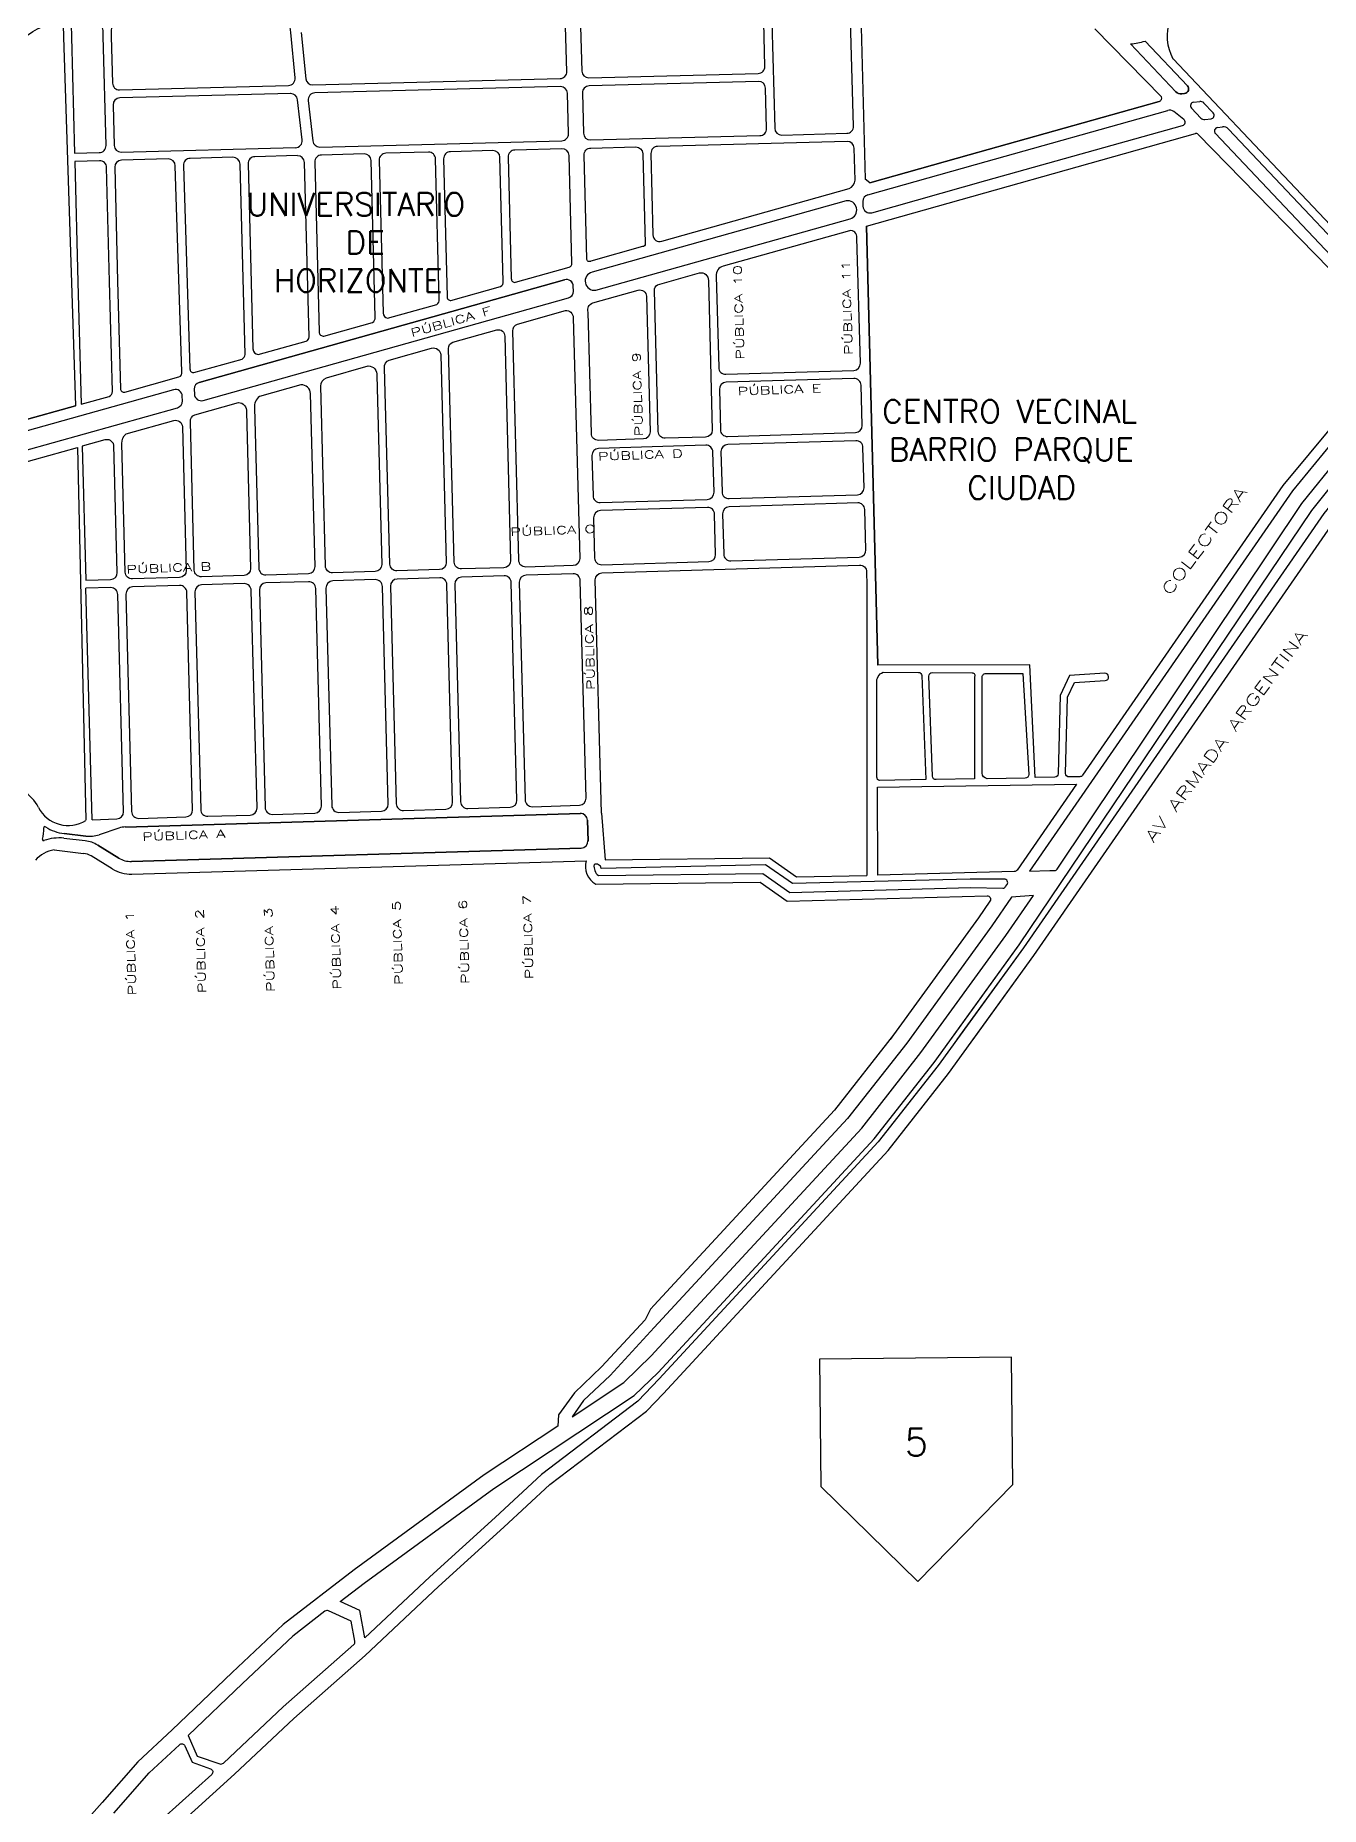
# Model space of a CAD drawing. Header units: millimetres. Extents: x 4374322 to 4409026, y 6503580 to 6534206.
# Drawn here: x 4379604 to 4380729, y 6514130 to 6515679 of the extents above; entities that cross this region are included whole.
import ezdxf
from ezdxf.enums import TextEntityAlignment as Align

# ---------------------------------------------------------------- set-up
doc = ezdxf.new("R2010")
doc.units = ezdxf.units.MM
for name, color, linetype in [('LINEA CALLE', 252, 'Continuous'), ('NOMBRE BARRIO', 8, 'Continuous'), ('NOMBRE CALLE', 252, 'Continuous')]:
    doc.layers.add(name, color=color, linetype=linetype)
doc.styles.add('ROMANS', font='romans')

msp = doc.modelspace()

# ---------------------------------------------------------------- linework, layer by layer
at = {"layer": 'LINEA CALLE', "transparency": 33554687}
for p, q in [((4380326.1, 6515708.2, 390.6), (4380330.2, 6515553.2, 390.6)), ((4380326.1, 6515708.2, 390.6), (4380330.2, 6515553.2, 390.6)), ((4379831.6, 6515641.9, -648.1), (4379827.7, 6515681.6, -648.1)), ((4380589.3, 6515625.1, -648.1), (4380531, 6515684.8, -648.1)), ((4380589.3, 6515625.1, -648.1), (4380531, 6515684.8, -648.1)), ((4379636.1, 6515677.5, -648.1), (4379638.7, 6515575.8, -648.1)), ((4379670.8, 6515678, -648.1), (4379671.8, 6515637.2, -648.1)), ((4379678.1, 6515631.3, -648.1), (4379825.8, 6515635.2, -648.1)), ((4379672.3, 6515618, -648.1), (4379673.3, 6515582.7, -648.1)), ((4379827.7, 6515628.1, -648.1), (4379678.2, 6515624.2, -648.1)), ((4379837.8, 6515587.5, -648.1), (4379833.8, 6515622.7, -648.1)), ((4380617.4, 6515620.5, -648.1), (4380622.9, 6515621.1, -648.1)), ((4380617.4, 6515620.5, -648.1), (4380622.9, 6515621.1, -648.1)), ((4380634.6, 6515611.1, -648.1), (4380626.3, 6515619.9, -648.1)), ((4380634.6, 6515611.1, -648.1), (4380626.3, 6515619.9, -648.1)), ((4380609, 6515605.5, -529.9), (4380600.2, 6515612.3, -529.9)), ((4380609, 6515605.5, -529.9), (4380600.2, 6515612.3, -529.9)), ((4380623.9, 6515606.6, -648.1), (4380615.6, 6515615.4, -648.1)), ((4380623.9, 6515606.6, -648.1), (4380615.6, 6515615.4, -648.1)), ((4380627.3, 6515605.4, -648.1), (4380632.8, 6515606, -648.1)), ((4380627.3, 6515605.4, -648.1), (4380632.8, 6515606, -648.1)), ((4380331.4, 6515512.2, -738.3), (4380619.3, 6515593.1, -738.3)), ((4380797.5, 6515412), (4380621.1, 6515592.7, -734.6)), ((4380638.4, 6515598.3, -648.1), (4380642.9, 6515598.9, -648.1)), ((4380638.4, 6515598.3, -648.1), (4380642.9, 6515598.9, -648.1)), ((4379679.5, 6515576.9, -648.1), (4379832, 6515580.8, -648.1)), ((4379833.5, 6515573.8, -648.1), (4379796.3, 6515572.8, -648.1)), ((4380328.2, 6515533.7, 390.6), (4380328.3, 6515529.5, 390.6)), ((4380094.6, 6515456.1, -648.1), (4380317, 6515518.5, -648.1)), ((4380331.4, 6515512.2), (4380341.2, 6515128.1)), ((4380320.9, 6515483.3, -648.1), (4380320.9, 6515483.3, -648.1)), ((4379747.8, 6515375.4, -470.8), (4380067.2, 6515465.2, -589)), ((4379747.8, 6515375.4, -470.8), (4380067.2, 6515465.2, -589)), ((4379751.2, 6515359.6, -533.6), (4380070.6, 6515449.4, -648.1)), ((4379751.2, 6515359.6, -533.6), (4380070.6, 6515449.4, -648.1)), ((4380075, 6515455.4, -648.1), (4380074.9, 6515459.5, -648.1)), ((4380075, 6515455.4, -648.1), (4380074.9, 6515459.5, -648.1)), ((4379743.4, 6515369.5, -648.1), (4379743.5, 6515365.3, -648.1)), ((4379591.2, 6515304.4, -738.3), (4379641.3, 6515318.4, -738.3)), ((4379591.2, 6515304.4, -738.3), (4379641.3, 6515318.4, -738.3)), ((4379670.1, 6515203.5, -648.1), (4379670.1, 6515203.5, -648.1)), ((4379654, 6514993, -648.1), (4379648.6, 6515195.4, -648.1)), ((4379683.2, 6514986.6, -648.1), (4380081.1, 6514998.4, -648.1)), ((4380081.1, 6514998.4, -648.1), (4379683.2, 6514986.6, -648.1)), ((4379683.2, 6514986.6, -648.1), (4380081.1, 6514998.4, -648.1)), ((4380081.1, 6514998.4, -648.1), (4379683.2, 6514986.6, -648.1)), ((4380099.5, 6514998.7, -648.1), (4380102.7, 6514957.8)), ((4379677.5, 6514985.6, -648.1), (4379660.1, 6514979.9, -648.1)), ((4379677.5, 6514985.6, -648.1), (4379660.1, 6514979.9, -648.1)), ((4379677.5, 6514985.6, -648.1), (4379660.1, 6514979.9, -648.1)), ((4379677.5, 6514985.6, -648.1), (4379660.1, 6514979.9, -648.1)), ((4380087.3, 6514992.6, -648.1), (4380087.8, 6514974.4, -648.1)), ((4380087.8, 6514974.4, -648.1), (4380087.3, 6514992.6, -648.1)), ((4380087.3, 6514992.6, -648.1), (4380087.8, 6514974.4, -648.1)), ((4380087.8, 6514974.4, -648.1), (4380087.3, 6514992.6, -648.1)), ((4379620.8, 6514966.7, -648.1), (4379646.6, 6514963.6, -648.1)), ((4379620.8, 6514966.7, -648.1), (4379646.6, 6514963.6, -648.1)), ((4379629.3, 6514976.8, -648.1), (4379647.9, 6514974.7, -648.1)), ((4379629.3, 6514976.8, -648.1), (4379647.9, 6514974.7, -648.1)), ((4379629.3, 6514976.8, -648.1), (4379647.9, 6514974.7, -648.1)), ((4379629.3, 6514976.8, -648.1), (4379647.9, 6514974.7, -648.1)), ((4379648.4, 6514978.7, -648.1), (4379629.5, 6514980.9, -648.1)), ((4379629.5, 6514980.9, -648.1), (4379648.4, 6514978.7, -648.1)), ((4379648.4, 6514978.7, -648.1), (4379629.5, 6514980.9, -648.1)), ((4379629.5, 6514980.9, -648.1), (4379648.4, 6514978.7, -648.1)), ((4379659, 6514970.8, -648.1), (4379677.3, 6514959.5, -648.1)), ((4379677.3, 6514959.5, -648.1), (4379659, 6514970.8, -648.1)), ((4379659, 6514970.8, -648.1), (4379677.3, 6514959.5, -648.1)), ((4379677.3, 6514959.5, -648.1), (4379659, 6514970.8, -648.1)), ((4380081.9, 6514968.2, -648.1), (4379688.5, 6514956.5, -648.1)), ((4379688.5, 6514956.5, -648.1), (4380081.9, 6514968.2, -648.1)), ((4380081.9, 6514968.2, -648.1), (4379688.5, 6514956.5, -648.1)), ((4379688.5, 6514956.5, -648.1), (4380081.9, 6514968.2, -648.1)), ((4379671.5, 6514950.1, -648.1), (4379653.2, 6514961.3, -648.1)), ((4379671.5, 6514950.1, -648.1), (4379653.2, 6514961.3, -648.1)), ((4379688.7, 6514945.4, -648.1), (4380086.1, 6514957.2))]:
    msp.add_line(p, q, dxfattribs=at)
at = {"layer": 'LINEA CALLE', "linetype": 'Continuous', "ltscale": 15, "transparency": 33554687}
msp.add_line((4380334.3, 6515550.1, 390.6), (4380330.2, 6515553.2, -648.1), dxfattribs=at)
at = {"layer": 'LINEA CALLE', "transparency": 33554687}
for points in [[(4381401.4, 6516129.8), (4380704.1, 6515280.5), (4380474.1, 6514948), (4380491.7, 6514948.5), (4380491.7, 6514948.5), (4380495.9, 6514948.6, 0.239608), (4380498.3, 6514949.9), (4380712.3, 6515269.7), (4380745.7, 6515311.1)], [(4380789.2, 6515397.7), (4380695.7, 6515285.2), (4380520.4, 6515031.9, -0.242158), (4380518, 6515030.6), (4380508.6, 6515030.4, -0.425933), (4380505.5, 6515033.5), (4380507.2, 6515100.1), (4380513.2, 6515113), (4380540.3, 6515114.7, 0.414214), (4380543.1, 6515117.9), (4380543.1, 6515118.3, 0.414214), (4380539.9, 6515121.1), (4380509, 6515119.1), (4380500.8, 6515101.6), (4380499.1, 6515033.2, -0.402591), (4380496.2, 6515030.2), (4380478.9, 6515029.9), (4380478.9, 6515029.9), (4380474.2, 6515128.5), (4380474.2, 6515128.5), (4380341.2, 6515128.1), (4380341.2, 6515128.1), (4380331.4, 6515512.2), (4380331.4, 6515512.2), (4380331.4, 6515512.2), (4380331.4, 6515512.2), (4380331.4, 6515512.2), (4380331.4, 6515512.2)], [(4380424.6, 6514800.9), (4380477.8, 6514874.4), (4380740.4, 6515253.9), (4380773.7, 6515293.9, -0.21724), (4380775.9, 6515295), (4380818.5, 6515295.9)], [(4380383.2, 6515028.1), (4380342.8, 6515027.2, -0.366187), (4380340.5, 6515030.3), (4380340.5, 6515112.6, -0.346915), (4380345.9, 6515122), (4380376.9, 6515121.9, -0.402068), (4380379.8, 6515119), (4380383.2, 6515028.1)], [(4380426, 6515028.8), (4380392.2, 6515028.1, -0.407856), (4380389.1, 6515031), (4380385.9, 6515118.6, -0.426465), (4380388.9, 6515121.7), (4380423.8, 6515121.5, -0.584796), (4380426, 6515118), (4380426, 6515028.8)], [(4380473.3, 6515032.6, -0.426912), (4380470.3, 6515029.4), (4380436.8, 6515028.9, -0.343977), (4380432.6, 6515033.8), (4380432.6, 6515116.5, -0.425917), (4380435.1, 6515120.8), (4380468.1, 6515120.9), (4380473.3, 6515032.6)], [(4380463.1, 6514949, -0.239608), (4380460.7, 6514947.7), (4380341.3, 6514944.5), (4380341.3, 6514944.5, -0.337249), (4380341.3, 6514944.5), (4380341.1, 6515021.5, -0.310239), (4380341.1, 6515021.5), (4380515.1, 6515024.1), (4380463.1, 6514949)], [(4380086.1, 6514957.2, 0.337201), (4380094.6, 6514936.6), (4380238.5, 6514938.4), (4380262.1, 6514921.9), (4380436.8, 6514926.5, -0.61387), (4380439.4, 6514921.8), (4380429.3, 6514907.2), (4380355.1, 6514804.8), (4380303.5, 6514739), (4380145.6, 6514568.4), (4380142.4, 6514564.9), (4380137.7, 6514555.7), (4380099.6, 6514514.5), (4380075.9, 6514491.9), (4380062.1, 6514472.5), (4380061.3, 6514462.7), (4379997, 6514420), (4379883.3, 6514337.1), (4379821, 6514289.1), (4379776.6, 6514247.3), (4379724.1, 6514197.1), (4379694, 6514169), (4379662.7, 6514133.4), (4379641.9, 6514110)], [(4380086.1, 6514957.2, 0.337201), (4380094.6, 6514936.6), (4380238.5, 6514938.4), (4380262.1, 6514921.9), (4380436.8, 6514926.5, -0.61387), (4380439.4, 6514921.8), (4380429.3, 6514907.2), (4380355.1, 6514804.8), (4380352, 6514800.9)], [(4380093.1, 6514953.8, 0.253858), (4380096.9, 6514944.1), (4380240.8, 6514945.9), (4380264.4, 6514929.5), (4380422.4, 6514933.6), (4380422.4, 6514933.6), (4380450.7, 6514933.2, 0.239257), (4380453.1, 6514934.5), (4380454.4, 6514936.4, 0.613413), (4380451.8, 6514941.1), (4380422.2, 6514941.1), (4380422.2, 6514941.1), (4380266.6, 6514937.1), (4380243.1, 6514953.5), (4380099.4, 6514950.5, 0.479864), (4380093.1, 6514953.8)], [(4380102.7, 6514957.8, 0.337201), (4380102.7, 6514957.8), (4380246.6, 6514959.6), (4380270.2, 6514943.1), (4380331.8, 6514944.1)], [(4379765.7, 6514167.3, 0.278309), (4379768.8, 6514168), (4379821.1, 6514217.2), (4379882.9, 6514271.7, 0.263939), (4379883.9, 6514274.5), (4379880.6, 6514292.2), (4379860.8, 6514301.1, 0.276966), (4379857.7, 6514300.8), (4379829.6, 6514279.1), (4379785.6, 6514237.7), (4379738, 6514192), (4379745.8, 6514174.2), (4379765.7, 6514167.3)], [(4379672.9, 6514124.1), (4379703.9, 6514159.4), (4379730.4, 6514184.1, -0.516097), (4379735.2, 6514183.1), (4379741.5, 6514168.7), (4379757.6, 6514163.1, -0.57097), (4379758.6, 6514158.1), (4379716, 6514119.5)]]:
    msp.add_lwpolyline(points, format="xyb", dxfattribs=at)
for points in [[(4381424.3, 6516105), (4380731.4, 6515260.7), (4380468.6, 6514880.9), (4380410.5, 6514800.9)], [(4379892.6, 6514277.5), (4379888.1, 6514301.5), (4379870.9, 6514309.3), (4379891.9, 6514325.5), (4380005.3, 6514408.1), (4380128.2, 6514489.6), (4380149.1, 6514509.6), (4380338.2, 6514714), (4380390.5, 6514780.7), (4380465, 6514883.5), (4380721, 6515263.4), (4380752.3, 6515302.8), (4380998.5, 6515605.5), (4381212, 6515866.4)], [(4380405.1, 6514800.9), (4380465, 6514883.5), (4380721, 6515263.4), (4380752.3, 6515302.8), (4380865.1, 6515441.5)], [(4380760.5, 6515295.8), (4380731.4, 6515260.7), (4380468.6, 6514880.9), (4380394, 6514778), (4380341.6, 6514711.2), (4380149.9, 6514504.1), (4380131.3, 6514484.4), (4380047, 6514420.3), (4380006.5, 6514382.7), (4379949.3, 6514330.9), (4379892.6, 6514277.5)], [(4379724.9, 6514109.7), (4379778.6, 6514158.2), (4379830.4, 6514207), (4379892.9, 6514262), (4379957.1, 6514322.4), (4380014.2, 6514374.2), (4380054.4, 6514411.5), (4380139, 6514475.8), (4380153.7, 6514491.3), (4380350.2, 6514703.8), (4380403, 6514771.2), (4380477.8, 6514874.4), (4380740.4, 6515253.9)]]:
    msp.add_lwpolyline(points, dxfattribs=at)
at = {"layer": 'LINEA CALLE', "transparency": 33554687, "elevation": -648.1}
for points in [[(4379594.9, 6515676.6, -0.232336), (4379628.6, 6515688.3), (4379628.9, 6515677.4)], [(4379663.7, 6515678.2), (4379663.6, 6515683.3, 0.416147), (4379657.3, 6515689.2), (4379635.8, 6515688.5), (4379636.1, 6515677.5)], [(4379827.7, 6515681.6), (4379826.9, 6515688.4, 0.39022), (4379820.7, 6515693.8), (4379676.5, 6515689.4, 0.412907), (4379670.6, 6515683.2), (4379670.8, 6515678)], [(4379836.8, 6515681.4), (4379840.9, 6515641, 0.388936), (4379847, 6515635.6), (4380063.4, 6515641.2, 0.414392), (4380069.3, 6515647.4), (4380068.2, 6515686.7)], [(4380081.3, 6515686.6), (4380082.4, 6515647.8, 0.414026), (4380088.6, 6515641.9), (4380236.7, 6515645.7, 0.414371), (4380242.6, 6515651.9), (4380241.6, 6515690.3)], [(4380248.6, 6515690.4), (4380251.1, 6515597.7, 0.414056), (4380257.3, 6515591.8), (4380314.1, 6515593.3, 0.415286), (4380320, 6515599.5), (4380317.3, 6515692)], [(4379628.9, 6515677.4), (4379639.4, 6515354.9), (4379591.5, 6515341.5, -0.440759), (4379588.9, 6515343.5, 0.440759), (4379591.5, 6515341.5), (4379639.4, 6515354.9)], [(4379638.6, 6515575.8), (4379660.3, 6515576.4, 0.414214), (4379666.2, 6515582.6), (4379663.7, 6515678.2)], [(4380562.3, 6515671.6), (4380602, 6515629.7), (4380562.3, 6515671.6, 0.079337), (4380575, 6515674), (4380612.1, 6515634.9), (4380575, 6515674)], [(4379669.3, 6515463.8), (4379666.7, 6515563.4, 0.414476), (4379660.5, 6515569.3), (4379638.8, 6515568.7)], [(4379638.9, 6515568.7), (4379641.6, 6515463.1), (4379644.4, 6515356.3), (4379669, 6515363.2, 0.309422), (4379671.8, 6515367.5), (4379669.3, 6515463.8)], [(4379790.4, 6515566.6), (4379794.7, 6515404.7, 0.357359), (4379799.2, 6515399.8), (4379841.2, 6515411.6, 0.341507), (4379843.8, 6515415.2), (4379839.7, 6515567.9)], [(4380094.6, 6515456.1), (4380317, 6515518.5, 0.936833), (4380313.5, 6515534.3), (4380091.3, 6515471.9, 0.944963), (4380094.6, 6515456.1)], [(4379751.2, 6515359.6), (4380070.6, 6515449.4, 0.343551), (4380075, 6515455.4), (4380074.9, 6515459.5, 0.488593), (4380067.2, 6515465.2), (4379747.8, 6515375.4)], [(4379733, 6515359.4), (4379732.9, 6515363.5, 0.501452), (4379725.2, 6515369.1), (4379589.8, 6515331, 0.366797), (4379585.4, 6515325.2), (4379585.5, 6515321.1, 0.47108), (4379593.2, 6515315.2), (4379728.8, 6515353.3)], [(4380099.5, 6514998.7), (4380094.1, 6515202.7, -0.413107), (4380100, 6515208.9), (4380325.3, 6515215.7, -0.414373), (4380331.5, 6515209.8), (4380331.8, 6515198.2), (4380331.8, 6514975.6), (4380331.8, 6514944.1)], [(4379654, 6514993), (4379675.6, 6514993.7, 0.413196), (4379681.5, 6514999.9), (4379676.5, 6515190.1, 0.415341), (4379670.3, 6515196), (4379648.6, 6515195.4)]]:
    msp.add_lwpolyline(points, format="xyb", dxfattribs=at)
for points in [[(4380813.6, 6515432.3), (4380599.5, 6515658.5)], [(4380421.1, 6515574.5), (4380587.5, 6515621.2)], [(4380798.6, 6515422.1), (4380636.5, 6515593.3)], [(4380805.9, 6515430.3), (4380648, 6515597)], [(4380334.3, 6515550.1), (4380421.1, 6515574.5)]]:
    msp.add_lwpolyline(points, close=True, dxfattribs=at)
for points in [[(4380063.6, 6515634.2), (4379848.9, 6515628.6, 0.439951), (4379843, 6515621.9), (4379847, 6515586.7, 0.388936), (4379853.2, 6515581.3), (4380064.8, 6515586.8, 0.414392), (4380070.7, 6515593), (4380069.8, 6515628.3, 0.414035)], [(4380236.9, 6515638.7), (4380088.8, 6515634.8, 0.414401), (4380082.9, 6515628.6), (4380083.8, 6515593.4, 0.414026), (4380090, 6515587.5), (4380238.1, 6515591.3, 0.414371), (4380244, 6515597.5), (4380243.1, 6515632.8, 0.414056)], [(4380607.1, 6515627.8, -0.236926), (4380602, 6515629.7, 0.236926), (4380607.1, 6515627.8), (4380609.6, 6515628.1, 0.616912), (4380612.1, 6515634.9, -0.616912), (4380609.6, 6515628.1)], [(4380314.4, 6515586.2), (4380148.7, 6515581.9, 0.414371), (4380142.8, 6515575.7), (4380144.6, 6515504.4, 0.519126), (4380152.3, 6515499), (4380316.3, 6515545, 0.266835), (4380321.4, 6515552.4), (4380320.6, 6515580.3, 0.413142)], [(4379720.6, 6515570.9), (4379679.6, 6515569.8, 0.414209), (4379673.8, 6515563.6), (4379676.3, 6515464), (4379678.8, 6515369.8, 0.441363), (4379682.5, 6515367), (4379730, 6515380.4, 0.364009), (4379732.6, 6515384.7), (4379726.8, 6515565, 0.412428)], [(4379777.2, 6515572.3), (4379739.8, 6515571.4, 0.416007), (4379733.9, 6515565.1), (4379739.6, 6515387.2, 0.437828), (4379743, 6515384), (4379785.2, 6515395.9, 0.263336), (4379787.8, 6515399.8), (4379783.4, 6515566.4, 0.414035)], [(4379891.9, 6515575.3), (4379854.7, 6515574.3, 0.414392), (4379848.8, 6515568.1), (4379852.7, 6515419.7, 0.471446), (4379856.8, 6515416), (4379899.2, 6515427.9, 0.317767), (4379901.7, 6515432.4), (4379898.1, 6515569.4, 0.414035)], [(4379948.2, 6515576.9), (4379911, 6515575.9, 0.414218), (4379905.1, 6515569.7), (4379908.7, 6515436, 0.35662), (4379912.3, 6515431.5), (4379955.5, 6515443.7, 0.325565), (4379957.7, 6515448), (4379954.4, 6515571, 0.414214)], [(4380004.6, 6515578.2), (4379967.4, 6515577.2, 0.414392), (4379961.5, 6515571), (4379964.7, 6515450.7, 0.52377), (4379967.9, 6515447.2), (4380011.3, 6515459.3, 0.303175), (4380013.7, 6515463.8), (4380010.8, 6515572.3, 0.414035)], [(4380024.3, 6515463), (4380071.3, 6515476.2, 0.351144), (4380073.7, 6515479.7), (4380071.2, 6515573.9, 0.414075), (4380065, 6515579.8), (4380023.8, 6515578.7, 0.414392), (4380017.9, 6515572.5), (4380020.7, 6515466.3, 0.494424)], [(4380090.2, 6515580.4), (4380129.5, 6515581.4, -0.414056), (4380135.7, 6515575.5), (4380137.8, 6515496.8, -0.460814), (4380135.5, 6515494.2), (4380090.4, 6515481.6, -0.693582), (4380086.7, 6515483.6), (4380084.3, 6515574.2, -0.414417)], [(4380316.4, 6515508), (4380205.9, 6515477, 0.385478), (4380200, 6515468.5), (4380202.1, 6515388.5, 0.415266), (4380208.4, 6515382.6), (4380320.2, 6515386, 0.413919), (4380326.1, 6515392.2), (4380322.9, 6515502, 0.546317)], [(4380148.6, 6515460.9), (4380185.4, 6515471.2, -0.492489), (4380193.1, 6515464.7), (4380196.5, 6515333.8, -0.413161), (4380190.7, 6515327.6), (4380155.4, 6515326.6, -0.415266), (4380149.2, 6515332.4), (4380145.9, 6515455.8, -0.314151)], [(4380139, 6515450.9), (4380142.1, 6515332.2, -0.413161), (4380136.3, 6515326), (4380097, 6515324.8, -0.415288), (4380090.7, 6515330.7), (4380087.9, 6515436.9, -0.403469), (4380091.9, 6515445), (4380131.8, 6515456.2, -0.453124)], [(4380074.9, 6515432.2), (4380080.5, 6515221.4, -0.413161), (4380074.7, 6515215.2), (4380033.4, 6515214, -0.415266), (4380027.2, 6515219.9), (4380021.9, 6515420.5, -0.323959), (4380026.1, 6515426.5), (4380068.1, 6515438.3, -0.44225)], [(4380014.9, 6515415.9), (4380020.1, 6515219.6, -0.413161), (4380014.3, 6515213.4), (4379977.1, 6515212.3, -0.415266), (4379970.8, 6515218.2), (4379965.9, 6515405, -0.362587), (4379969.6, 6515410.6), (4380008.1, 6515421.4, -0.501948)], [(4379959, 6515399.5), (4379963.8, 6515217.9, -0.413161), (4379957.9, 6515211.7), (4379920.7, 6515210.6, -0.415266), (4379914.5, 6515216.5), (4379909.9, 6515388.1, -0.400579), (4379914, 6515395), (4379951, 6515405.4, -0.480122)], [(4379903.1, 6515381.4), (4379907.4, 6515216.2, -0.413161), (4379901.6, 6515210), (4379864.4, 6515208.9, -0.415266), (4379858.1, 6515214.8), (4379854, 6515372.3, -0.311368), (4379858.9, 6515379.5), (4379895.6, 6515389.9, -0.442415)], [(4379796.1, 6515353.2), (4379799.8, 6515213, 0.415266), (4379806, 6515207.1), (4379843.2, 6515208.3, 0.413161), (4379849.1, 6515214.5), (4379845.1, 6515365.8, 0.420547), (4379836.7, 6515373.3), (4379800.3, 6515363.1, 0.257146)], [(4380320.4, 6515378.9), (4380208.5, 6515375.6, 0.413162), (4380202.7, 6515369.3), (4380203.6, 6515334.1, 0.415266), (4380209.8, 6515328.2), (4380321.8, 6515331.6, 0.413919), (4380327.6, 6515337.8), (4380326.6, 6515373, 0.414508)], [(4379789.1, 6515349.8), (4379792.7, 6515212.8, -0.413161), (4379786.9, 6515206.6), (4379749.6, 6515205.5, -0.415266), (4379743.4, 6515211.3), (4379740.1, 6515341.1, -0.3476), (4379743.8, 6515347.2), (4379782, 6515357.9, -0.432344)], [(4379733, 6515336.6), (4379736.4, 6515211.1, -0.413161), (4379730.5, 6515204.9), (4379689.3, 6515203.6, -0.415266), (4379683, 6515209.5), (4379680.1, 6515322, -0.252854), (4379683.9, 6515330.4), (4379725.5, 6515342.1, -0.489078)], [(4379648.4, 6515202.4), (4379670.1, 6515203.1, 0.413181), (4379676, 6515209.3), (4379673, 6515320.7, 0.442799), (4379665.2, 6515325.1), (4379645.3, 6515319.6)], [(4380322.1, 6515324.5), (4380210, 6515321.1, 0.413161), (4380204.1, 6515314.9), (4380205, 6515279.7, 0.415266), (4380211.3, 6515273.8), (4380323.5, 6515277.2, 0.414055), (4380329.3, 6515283.4), (4380328.3, 6515318.6, 0.414373)], [(4380190.8, 6515320.6), (4380097.1, 6515317.7, 0.413161), (4380091.2, 6515311.5), (4380092.2, 6515276.3, 0.415266), (4380098.4, 6515270.4), (4380192.1, 6515273.2, 0.413161), (4380198, 6515279.4), (4380197, 6515314.7, 0.415266)], [(4380192.3, 6515266.2), (4380098.6, 6515263.3, 0.413161), (4380092.7, 6515257.1), (4380093.6, 6515221.9, 0.415266), (4380099.8, 6515216), (4380193.6, 6515218.8, 0.413161), (4380199.4, 6515225), (4380198.5, 6515260.3, 0.415266)], [(4380323.7, 6515270.1), (4380211.4, 6515266.7, 0.413161), (4380205.5, 6515260.5), (4380206.5, 6515225.3, 0.415266), (4380212.7, 6515219.4), (4380325.1, 6515222.7, 0.414055), (4380330.9, 6515229), (4380329.9, 6515264.2, 0.414373)], [(4379787, 6515199.5), (4379749.8, 6515198.4, 0.413205), (4379743.9, 6515192.2), (4379749, 6515001.9, 0.415115), (4379755.2, 6514996), (4379792.4, 6514997.1, 0.413313), (4379798.3, 6515003.3), (4379793.2, 6515193.6, 0.415223)], [(4379843.3, 6515201.2), (4379806.1, 6515200.1, 0.413205), (4379800.3, 6515193.9), (4379805.3, 6515003.6, 0.415115), (4379811.6, 6514997.7), (4379848.8, 6514998.8, 0.413313), (4379854.6, 6515005), (4379849.6, 6515195.3, 0.415223)], [(4379901.7, 6515203), (4379864.5, 6515201.8, 0.413205), (4379858.6, 6515195.6), (4379863.7, 6515005.3, 0.415115), (4379869.9, 6514999.4), (4379907.1, 6515000.5, 0.413313), (4379913, 6515006.7), (4379907.9, 6515197.1, 0.415223)], [(4379958.1, 6515204.7), (4379920.9, 6515203.5, 0.413205), (4379915, 6515197.3), (4379920.1, 6515007, 0.415115), (4379926.3, 6515001.1), (4379963.5, 6515002.2, 0.413313), (4379969.4, 6515008.4), (4379964.3, 6515198.8, 0.415223)], [(4380014.4, 6515206.4), (4379977.2, 6515205.2, 0.413087), (4379971.3, 6515199), (4379976.3, 6515008.7, 0.415232), (4379982.6, 6515002.8), (4380019.8, 6515003.9, 0.413196), (4380025.6, 6515010.1), (4380020.6, 6515200.5, 0.415341)], [(4380074.8, 6515208.2), (4380033.6, 6515206.9, 0.413205), (4380027.7, 6515200.7), (4380032.8, 6515010.3, 0.415115), (4380039, 6515004.4), (4380080.2, 6515005.7, 0.41327), (4380086.1, 6515011.9), (4380081, 6515202.3, 0.415266)], [(4379730.6, 6515197.8), (4379689.4, 6515196.6, 0.413205), (4379683.6, 6515190.4), (4379688.6, 6515000.1, 0.415115), (4379694.8, 6514994.2), (4379736.1, 6514995.5, 0.413313), (4379741.9, 6515001.7), (4379736.9, 6515191.9, 0.415223)]]:
    msp.add_lwpolyline(points, format="xyb", close=True, dxfattribs=at)
msp.add_lwpolyline([(4379641.3, 6515318.4), (4379648.4, 6514992.5)], dxfattribs=at)
at = {"layer": 'LINEA CALLE', "transparency": 33554687}
msp.add_lwpolyline([(4380477.4, 6514926.8, 0.488898), (4380477.4, 6514926.8), (4380458.3, 6514925.2, 0.239608), (4380458.3, 6514925.2), (4380441, 6514900.1), (4380366.7, 6514797.7), (4380314.9, 6514731.7), (4380145.8, 6514549), (4380107.1, 6514507.1), (4380083.9, 6514485), (4380073.9, 6514470.9), (4380073.9, 6514470.9), (4380119, 6514500.9), (4380143.3, 6514524.5), (4380146.1, 6514527.6), (4380327.3, 6514723.4), (4380379, 6514789.3), (4380453.2, 6514891.8)], format="xyb", close=True, dxfattribs=at)
for points in [[(4380332.6, 6515539.6, 390.6), (4380426.6, 6515566, 60.8), (4380594.9, 6515613.3, -529.9)], [(4380336, 6515523.8, 390.6), (4380435.8, 6515551.9, 51.3), (4380607.9, 6515600.2, -533.6)]]:
    msp.add_polyline3d(points, dxfattribs=at)
for centre, radius, start, end in [((4380635.2, 6515678.4, -648.1), 40.9, 160.4674, 209.0937), ((4380635.2, 6515678.4, -648.1), 40.9, 160.4674, 209.0937), ((4379677.9, 6515637.3, -648.1), 6.05, 181.4805, 271.5045), ((4379825.6, 6515641.2, -648.1), 6.05, 271.5045, 6.4691), ((4379678.4, 6515618.2, -648.1), 6.05, 91.4805, 181.4805), ((4379827.8, 6515622, -648.1), 6.05, 6.4691, 91.4805), ((4380586.6, 6515624, -648.1), 2.98, 287.8323, 22.0259), ((4380586.6, 6515624, -648.1), 2.98, 287.8323, 22.0259), ((4380617.8, 6515617.5, -648.1), 3.02, 96.7543, 223.4381), ((4380617.8, 6515617.5, -648.1), 3.02, 96.7543, 223.4381), ((4380623.4, 6515617.1, -648.1), 4.03, 43.4381, 96.7543), ((4380623.4, 6515617.1, -648.1), 4.03, 43.4381, 96.7543), ((4380596.5, 6515607.5, -529.9), 6.05, 52.3621, 105.6783), ((4380596.5, 6515607.5, -529.9), 6.05, 52.3621, 105.6783), ((4380607.1, 6515603.1, -529.9), 3.02, 285.6783, 52.3621), ((4380607.1, 6515603.1, -529.9), 3.02, 285.6783, 52.3621), ((4380626.8, 6515609.4, -648.1), 4.03, 223.4381, 276.7543), ((4380626.8, 6515609.4, -648.1), 4.03, 223.4381, 276.7543), ((4380632.4, 6515609, -648.1), 3.02, 276.7543, 43.4381), ((4380632.4, 6515609, -648.1), 3.02, 276.7543, 43.4381), ((4379831.8, 6515586.8, -648.1), 6.05, 271.4777, 6.4691), ((4380619.9, 6515591.2, -741.9), 1.95, 51.1448, 107.6875), ((4380619.9, 6515591.2, -741.9), 1.95, 51.1448, 107.6875), ((4380638.7, 6515595.3, -648.1), 3.02, 96.7543, 223.4381), ((4380638.7, 6515595.3, -648.1), 3.02, 96.7543, 223.4381), ((4380643.6, 6515592.9, -648.1), 6.05, 43.4381, 96.7543), ((4380643.6, 6515592.9, -648.1), 6.05, 43.4381, 96.7543), ((4379679.3, 6515582.9, -648.1), 6.05, 181.4805, 271.4777), ((4379796.5, 6515566.8, -648.1), 6.05, 91.4805, 181.5154), ((4379833.7, 6515567.7, -648.1), 6.05, 1.5154, 91.4805), ((4380334.2, 6515533.8, 390.6), 6.05, 105.6783, 181.5191), ((4380334.3, 6515529.7, 390.6), 6.05, 181.5191, 285.6783), ((4380068.9, 6515459.4, -648.1), 6.05, 1.5191, 105.6783), ((4380068.9, 6515459.4, -648.1), 6.05, 1.5191, 105.6783), ((4380069, 6515455.2, -648.1), 6.05, 285.6783, 1.5191), ((4380069, 6515455.2, -648.1), 6.05, 285.6783, 1.5191), ((4379749.3, 6515369.7, -411.7), 5.94, 104.7212, 181.8904), ((4379726.6, 6515359.3, -419), 6.37, 289.7297, 0.5629), ((4379749.6, 6515365.5, -419), 6.11, 181.8151, 285.0185), ((4379572.4, 6514985.3, -648.1), 39.3, 27.9373, 57.3139), ((4379572.4, 6514985.3, -648.1), 39.3, 27.9373, 57.3139), ((4379633, 6515017.1, -648.1), 29.1, 207.3617, 302.0811), ((4379633, 6515017.1, -648.1), 29.1, 207.3617, 302.0811), ((4380081.2, 6514992.4, -648.1), 6.05, 1.5191, 91.7025), ((4380081.2, 6514992.4, -648.1), 6.08, 1.826, 91.3957), ((4380081.2, 6514992.4, -648.1), 6.05, 1.5191, 91.7025), ((4380081.2, 6514992.4, -648.1), 6.08, 1.826, 91.3957), ((4379572.4, 6514985.3, -648.1), 39.3, 346.133, 0.9064), ((4379572.4, 6514985.3, -648.1), 39.3, 346.133, 0.9064), ((4379572.4, 6514985.3, -648.1), 39.3, 346.133, 0.9064), ((4379572.4, 6514985.3, -648.1), 39.3, 346.133, 0.9064), ((4379612.7, 6514986, -648.1), 1.01, 56.5178, 180.9064), ((4379612.7, 6514986, -648.1), 1.01, 56.5178, 180.9064), ((4379612.7, 6514986, -648.1), 1.01, 56.5178, 180.9064), ((4379612.7, 6514986, -648.1), 1.01, 56.5178, 180.9064), ((4379633.9, 6515017.9, -648.1), 37.3, 236.5178, 263.3036), ((4379633.9, 6515017.9, -648.1), 37.3, 236.5178, 263.3036), ((4379633.9, 6515017.9, -648.1), 37.3, 236.5178, 263.3036), ((4379633.9, 6515017.9, -648.1), 37.3, 236.5178, 263.3036), ((4379683.8, 6514966.5, -648.1), 20.2, 91.7025, 108.3036), ((4379683.8, 6514966.5, -648.1), 20.2, 91.7025, 108.3036), ((4379683.8, 6514966.5, -648.1), 20.2, 91.7025, 108.3036), ((4379683.8, 6514966.5, -648.1), 20.2, 91.7025, 108.3036), ((4379625, 6514939.8, -648.1), 27.2, 98.946, 139.102), ((4379625, 6514939.8, -648.1), 27.2, 98.946, 139.102), ((4379611.6, 6514975.7, -648.1), 1.01, 166.133, 290.5216), ((4379611.6, 6514975.7, -648.1), 1.01, 166.133, 290.5216), ((4379611.6, 6514975.7, -648.1), 1.01, 166.133, 290.5216), ((4379611.6, 6514975.7, -648.1), 1.01, 166.133, 290.5216), ((4379625, 6514939.8, -648.1), 37.3, 83.3036, 110.5216), ((4379625, 6514939.8, -648.1), 37.3, 83.3036, 110.5216), ((4379625, 6514939.8, -648.1), 37.3, 83.3036, 110.5216), ((4379625, 6514939.8, -648.1), 37.3, 83.3036, 110.5216), ((4379644.7, 6514947.6, -648.1), 27.2, 58.3036, 83.3036), ((4379644.7, 6514947.6, -648.1), 27.2, 58.3036, 83.3036), ((4379644.7, 6514947.6, -648.1), 27.2, 58.3036, 83.3036), ((4379644.7, 6514947.6, -648.1), 27.2, 58.3036, 83.3036), ((4379651.6, 6515005.7, -648.1), 27.2, 263.3036, 288.3036), ((4379651.6, 6515005.7, -648.1), 27.2, 263.3036, 288.3036), ((4379651.6, 6515005.7, -648.1), 27.2, 263.3036, 288.3036), ((4379651.6, 6515005.7, -648.1), 27.2, 263.3036, 288.3036), ((4380081.7, 6514974.3, -648.1), 6.05, 271.7025, 1.5191), ((4380081.7, 6514974.3, -648.1), 6.06, 271.8489, 1.5606), ((4380081.7, 6514974.3, -648.1), 6.05, 271.7025, 1.5191), ((4380081.7, 6514974.3, -648.1), 6.06, 271.8489, 1.5606), ((4379644.7, 6514947.6, -648.1), 16.1, 58.3036, 83.3036), ((4379644.7, 6514947.6, -648.1), 16.1, 58.3036, 83.3036), ((4379687.9, 6514976.7, -648.1), 20.2, 238.3036, 271.7025), ((4379687.9, 6514976.7, -648.1), 20.2, 238.3036, 271.7025), ((4379687.9, 6514976.7, -648.1), 20.2, 238.3036, 271.7025), ((4379687.9, 6514976.7, -648.1), 20.2, 238.3036, 271.7025), ((4379687.9, 6514976.7, -648.1), 31.2, 238.3036, 271.7025), ((4379687.9, 6514976.7, -648.1), 31.2, 238.3036, 271.7025)]:
    msp.add_arc(centre, radius, start, end, dxfattribs=at)
at = {"layer": 'NOMBRE CALLE', "transparency": 33554687}
for p, q in [((4380458.1, 6514523), (4380290.3, 6514521.2)), ((4380290.3, 6514521.2), (4380291.5, 6514409.9)), ((4380459.3, 6514411.6), (4380458.1, 6514523)), ((4380291.5, 6514409.9), (4380376.3, 6514326.8)), ((4380376.3, 6514326.8), (4380459.3, 6514411.6))]:
    msp.add_line(p, q, dxfattribs=at)

# ---------------------------------------------------------------- texts
at = {"layer": 'NOMBRE BARRIO', "transparency": 33554687, "char_height": 20, "attachment_point": 1, "style": 'ROMANS'}
for s, insert in [('\\pi50.994;UNIVERSITARIO\\P\\pi137.66;DE\\P\\pi74.803;HORIZONTE', (4379738.1, 6515541.2)), ('\\pi29.565;CENTRO VECINAL \\P\\pi35.28;BARRIO PARQUE \\P\\pi103.85;CIUDAD', (4380315.6, 6515360.1))]:
    msp.add_mtext_dynamic_manual_height_columns(s, width=307.702, gutter_width=2771.7, heights=[0], dxfattribs=dict(at, insert=insert))
at = {"layer": 'NOMBRE CALLE', "transparency": 33554687, "style": 'ROMANS', "width": 1.5}
for s, height, rotation, p in [('PÚBLICA 11', 7, 91.781, (4380319.2, 6515399.6)), ('PÚBLICA 10', 7, 91.781, (4380224.5, 6515395.5)), ('PÚBLICA F', 7, 16.0844, (4379933.8, 6515415)), ('PÚBLICA 9', 7, 91.781, (4380135.8, 6515328.3)), ('PÚBLICA E', 7, 2.191, (4380218.8, 6515364.2)), ('PÚBLICA D', 7, 2.191, (4380096.7, 6515307.1)), ('COLECTORA', 10, 53.3645, (4380596.8, 6515188.3)), ('PÚBLICA C', 7, 2.191, (4380020, 6515241.1)), ('PÚBLICA B', 7, 2.191, (4379684.1, 6515208.3)), ('PÚBLICA 8', 7, 91.781, (4380093.9, 6515106.5)), ('AV ARMADA ARGENTINA', 10, 53.3645, (4380582.3, 6514972.3)), ('PÚBLICA A', 7, 2.191, (4379697.9, 6514974.6)), ('PÚBLICA 5', 7, 91.781, (4379925.9, 6514848.5)), ('PÚBLICA 6', 7, 91.781, (4379984, 6514849.5)), ('PÚBLICA 7', 7, 91.781, (4380040, 6514853.6)), ('PÚBLICA 1', 7, 91.781, (4379692.6, 6514839.4)), ('PÚBLICA 2', 7, 91.781, (4379753.7, 6514841.4)), ('PÚBLICA 3', 7, 91.781, (4379813.8, 6514842.4)), ('PÚBLICA 4', 7, 91.781, (4379871.9, 6514844.5))]:
    msp.add_text(s, height=height, rotation=rotation, dxfattribs=at).set_placement(p)
at = {"layer": 'NOMBRE CALLE', "transparency": 33554687, "style": 'ROMANS'}
msp.add_text('5', height=24, rotation=0.6098, dxfattribs=at).set_placement((4380375, 6514448.7), align=Align.MIDDLE)

doc.saveas('drawing.dxf')
